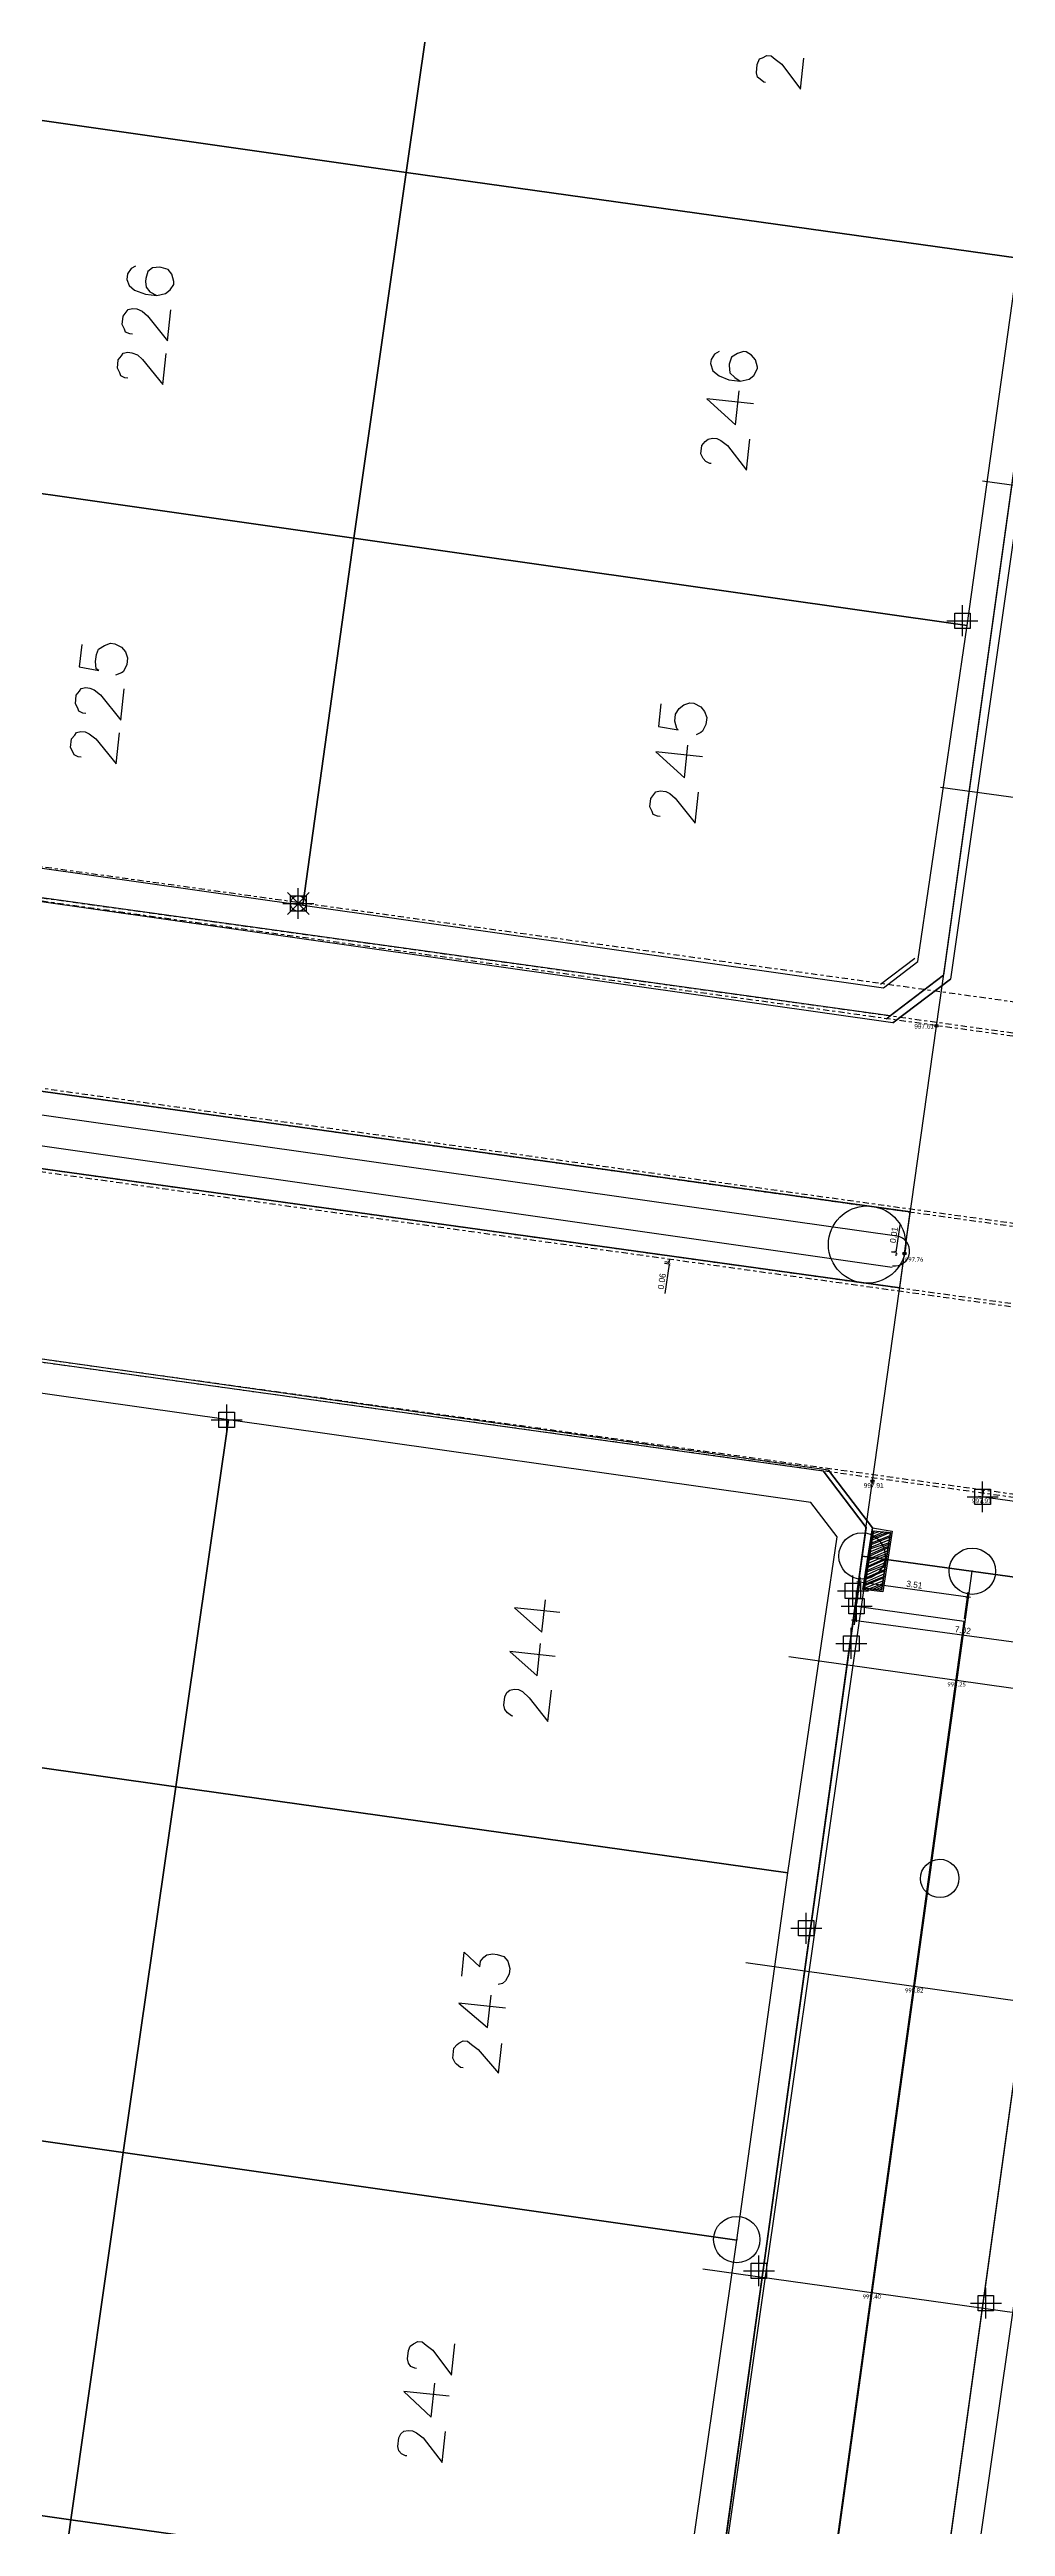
# Model space of a CAD drawing. Header units: metres. Extents: x 678 to 2349, y 417 to 1219.
# Drawn here: x 977.8 to 1008.7, y 990.7 to 1070.9 of the extents above; entities that cross this region are included whole.
import ezdxf

# ---------------------------------------------------------------- set-up
doc = ezdxf.new("R2010")
doc.units = ezdxf.units.M
doc.header["$PDMODE"] = 32
doc.header["$PDSIZE"] = 1.5
doc.linetypes.add('CENTRO1', pattern=[0.44000000000000006, 0.2, -0.08, 0.08, -0.08])
for name, color, linetype in [('12-CONDICIONES EXISTENTES', 2, 'Continuous'), ('C-ANNO-MATC-TEXT', 150, 'Continuous'), ('C-ROAD-PROF-TEXT', 11, 'Continuous'), ('PUNTOS V', 4, 'Continuous'), ('V-NODE', 1, 'Continuous')]:
    doc.layers.add(name, color=color, linetype=linetype)
doc.layers.add('PDF2_area escolar', color=7, linetype='Continuous', true_color=0x989898)
doc.layers.add('PDF_Geometry', color=7, linetype='Continuous', true_color=0x797979)
doc.styles.add('CITY2', font='stylu.ttf', dxfattribs={"height": 0.2})
doc.styles.get("Standard").update_dxf_attribs({"font": 'arial.ttf'})
doc.dimstyles.new('COTAS2', dxfattribs={"dimtxt": 0.02, "dimasz": 0.1, "dimexe": 0.15, "dimexo": 0.08, "dimgap": 0.05, "dimtad": 1, "dimzin": 0, "dimdsep": 46, "dimtxsty": 'CITY2', "dimblk": 'ARCHTICK', "dimcen": 1, "dimdle": 0.1, "dimclrd": 1, "dimclre": 1, "dimclrt": 2, "dimadec": 0, "dimazin": 0, "dimtfac": 1, "dimtofl": 0, "dimtmove": 0, "dimatfit": 3, "dimldrblk": 'ARCHTICK', "dimfxl": 0.18, "dimtolj": 1, "dimtzin": 0, "dimarcsym": 0})

# ---------------------------------------------------------------- blocks, each defined once
blk = doc.blocks.new('*U2558')
at = {"color": 0, "linetype": 'ByBlock', "lineweight": -2, "transparency": 16777216}
for p, q in [((-1, 0), (1, 0)), ((0, -1), (0, 1))]:
    blk.add_line(p, q, dxfattribs=at)
blk.add_lwpolyline([(-0.5, -0.5), (-0.5, 0.5), (0.5, 0.5), (0.5, -0.5)], close=True, dxfattribs=at)
blk = doc.blocks.new('*U2918', base_point=(985.819, 1043.236, 997.808))
at = {"layer": 'V-NODE', "color": 130, "lineweight": -2, "xscale": 0.5, "yscale": 0.5, "zscale": 0.5}
blk.add_blockref('*U2558', (985.819, 1043.236, 997.808), dxfattribs=at)
blk = doc.blocks.new('*U2921', base_point=(983.504, 1026.529, 998.561))
at = {"layer": 'V-NODE', "color": 130, "lineweight": -2, "xscale": 0.5, "yscale": 0.5, "zscale": 0.5}
blk.add_blockref('*U2558', (983.504, 1026.529, 998.561), dxfattribs=at)
blk = doc.blocks.new('*U3012')
at = {"color": 0, "linetype": 'ByBlock', "lineweight": -2, "transparency": 16777216}
for p, q in [((-0.7071067811865476, -0.7071067811865476), (0.7071067811865476, 0.7071067811865476)), ((-0.7071067811865476, 0.7071067811865476), (0.7071067811865476, -0.7071067811865476))]:
    blk.add_line(p, q, dxfattribs=at)
blk.add_circle((0, 0), 0.5, dxfattribs=at)
blk = doc.blocks.new('*U3033', base_point=(985.819, 1043.236, 997.808))
at = {"layer": 'V-NODE', "color": 50, "lineweight": -2, "xscale": 0.5, "yscale": 0.5, "zscale": 0.5}
blk.add_blockref('*U3012', (985.819, 1043.236, 997.808), dxfattribs=at)
blk = doc.blocks.new('base')
at = {"layer": 'PDF_Geometry', "lineweight": 25, "extrusion": (-0.0007874166417946805, 0.0633644376725456, 0.9979901442466627)}
for points, elevation in [([(-314.3552819679592, -197.288328509713), (-299.6011355210287, -195.6808180470181), (-292.7439177582637, -194.188423358189), (-282.662948257382, -192.1106340516308), (-274.4763597311322, -190.3610624671207), (-258.0365534531994, -185.1542219933494), (-248.0293833124518, -180.6098816317743), (-240.5388730459387, -177.7099154838506), (-228.6433763332012, -174.0422723837931), (-222.7333490577522, -172.7139865559868), (-217.3844782585458, -171.0398673987778), (-209.934716274275, -169.2478944648578), (-202.1600529677526, -164.759179990033), (-196.1955155376124, -160.284237653118), (-195.0726549845591, -159.8166968121014), (-178.094814639811, -157.4569346023494), (-154.2977462807728, -156.6143117616438), (-136.6673344922945, -154.6113964854389), (-124.4364601882693, -153.1635935482933), (-118.0655043404745, -151.4735015854369), (-100.7902966838343, -146.6455352535), (-80.95492233695109, -140.9667423377788), (-73.38455830766388, -139.3284122613087), (-61.69391873819029, -135.8215718879393), (-40.50438788576779, -131.6043129854339), (-37.7266973809482, -130.8724353794983), (-17.66112228271595, -129.4411323176498), (1.311326940559981, -127.4607918503023), (21.09219113275145, -124.9286554436886), (41.00632404127121, -122.8299135990616), (47.37618468792716, -123.4582366358462), (63.59242301410231, -123.186151339279), (81.4023688686827, -124.3117190987972), (85.63932086076117, -96.07220161470705), (88.70494628227688, -66.39317732569197), (92.81084049122336, -40.78101362330841), (97.16015998885986, -22.38567315100005), (100.5964250127508, -1.561781637611383), (102.4825201206243, 8.319847787536474), (109.6910061566435, 37.36063063676244), (117.5278049639873, 76.62006330413116), (126.2165255562537, 115.6377442808987), (131.5129944793656, 149.5923503001781), (134.6821642045726, 173.9726126092042), (136.9157149126355, 195.5905993530313), (139.9559967260671, 229.6779162226085), (141.5584555981193, 250.6763723351369), (142.6140777324096, 271.3697434005035), (143.2522986412805, 283.2101823579814), (147.0657642089188, 312.9382202650764), (152.5802840162566, 355.6306631493014), (153.5538003927352, 396.0415753157624), (150.869116329812, 418.0202524625785), (151.7766024087249, 438.638728966674), (150.9593231761023, 458.0275047451501), (151.7766024087249, 438.638728966674), (150.869116329812, 418.0202524625785), (153.5538003927352, 396.0415753157624), (152.5802840162566, 355.6306631493014), (147.0657642089188, 312.9382202650764), (143.2522986412805, 283.2101823579814), (142.6140777324096, 271.3697434005035), (141.5584555981193, 250.6763723351369), (139.9559967260671, 229.6779162226085), (136.9157149126355, 195.5905993530313), (134.6821642045726, 173.9726126092042), (131.5129944793656, 149.5923503001781), (126.2165255562537, 115.6377442808987), (117.5278049639873, 76.62006330413116), (109.6910061566435, 37.36063063676244), (102.4825201206243, 8.319847787536474), (100.5964250127508, -1.561781637611383), (97.16015998885986, -22.38567315100005), (92.81084049122336, -40.78101362330841), (88.70494628227688, -66.39317732569197), (85.63932086076117, -96.07220161470705), (81.4023688686827, -124.3117190987972), (63.59242301410231, -123.186151339279), (47.37618468792716, -123.4582366358462), (41.00632404127121, -122.8299135990616), (21.09219113275145, -124.9286554436886), (1.311326940559981, -127.4607918503023), (-17.66112228271595, -129.4411323176498), (-37.7266973809482, -130.8724353794983), (-40.50438788576779, -131.6043129854339), (-61.69391873819029, -135.8215718879393), (-73.38455830766388, -139.3284122613087), (-80.95492233695109, -140.9667423377788), (-100.7902966838343, -146.6455352535), (-118.0655043404745, -151.4735015854369), (-124.4364601882693, -153.1635935482933), (-136.6673344922945, -154.6113964854389), (-154.2977462807728, -156.6143117616438), (-178.094814639811, -157.4569346023494), (-195.0726549845591, -159.8166968121014), (-196.1955155376124, -160.284237653118), (-202.1600529677526, -164.759179990033), (-209.934716274275, -169.2478944648578), (-217.3844782585458, -171.0398673987778), (-222.7333490577522, -172.7139865559868), (-228.6433763332012, -174.0422723837931), (-240.5388730459387, -177.7099154838506), (-248.0293833124518, -180.6098816317743), (-258.0365534531994, -185.1542219933494), (-274.4763597311322, -190.3610624671207), (-282.662948257382, -192.1106340516308), (-292.7439177582637, -194.188423358189), (-299.6011355210287, -195.6808180470181), (-314.3552819679592, -197.288328509713), (-312.1778944817551, -178.4458316029707), (-309.1458369423215, -157.8978380592135), (-306.8759495529501, -132.8991505854866), (-305.8230654215067, -118.0018170192225), (-298.6426917927975, -78.80241157407607), (-291.0553418804041, -45.07743817465702), (-282.2520531148432, -15.11589338187745), (-275.644913971278, 10.47314791107899), (-270.3186795736881, 33.89796466241295), (-263.824992871361, 63.1639787960239), (-258.1496190100342, 86.40761867954808), (-284.4243546828334, 123.8876732260906)], 0.02550386025637508), ([(-118.8449991338209, -52.09940831934518), (-118.799291650077, -52.10491512141756), (-118.673182802989, -52.21285049512329), (-118.5872746375723, -52.26957158301054), (-118.558087560044, -52.4122008363147), (-118.5911283724769, -52.68644573878071), (-118.6588630645091, -52.86376887168348), (-118.75578483407, -52.89846275128506), (-118.9039208894461, -52.97335731255675), (-119.0410433406786, -52.95683690634051), (-119.1671521877676, -52.84890153263704), (-119.3791692002721, -52.6842450710427), (-119.9766726232812, -51.87032330005614), (-120.0978222688666, -52.87588794242664)], 0.02550386025638662), ([(-98.40441389411967, -46.400788863073), (-98.25627783874253, -46.32589430180063), (-98.14283566296612, -46.15407797096911), (-98.12080845467784, -45.97124803599191), (-98.19019621387791, -45.77740449687108), (-98.35650574263852, -45.61825483734933), (-98.71115200844827, -45.48278545328509), (-99.07681187840126, -45.43873103670877), (-99.36207038501047, -45.497105191764), (-99.515713242459, -45.61770723678089), (-99.62915541823564, -45.78952356761378), (-99.64016902238001, -45.88093853510102), (-99.57628806525166, -46.12048955796637), (-99.4556860202358, -46.27413241541595), (-99.23265540358639, -46.34737390951944), (-99.18694791984257, -46.35288071159182), (-98.95290369904983, -46.33470723820827), (-98.7992608416014, -46.21410519319138), (-98.72601934749629, -45.99107457654273), (-98.7150057433523, -45.89965960905526), (-98.73868601880851, -45.71132287200614), (-98.85928806382461, -45.55768001455678), (-99.07681187840126, -45.43873103670877)], 0.02550386025632179), ([(-98.27720984589278, -44.19030923713562), (-98.18579487840455, -44.20132284127946), (-98.0541792292442, -44.26355073124159), (-98.01948534964359, -44.36047250080122), (-97.94459078837168, -44.50860855617842), (-97.97763160080365, -44.78285345864309), (-98.08556697450857, -44.9089623057319), (-98.14228806239699, -44.99487047114766), (-98.28491731570125, -45.02405754867505), (-98.4220397669339, -45.00753714245858), (-98.59936289983867, -44.93980245042658), (-98.76567242859953, -44.78065279090688), (-99.4088833353528, -43.9612242178459), (-99.53003298093883, -44.96678886021822)], 0.02550386025611351), ([(-98.10649898165872, -42.77337724106708), (-98.01508401417003, -42.78439084521163), (-97.88346836501034, -42.84661873517147), (-97.8487744854095, -42.94354050473132), (-97.77387992413713, -43.09167656010853), (-97.80692073656968, -43.36592146257342), (-97.91485611027436, -43.49203030966201), (-97.97157719816302, -43.57793847507754), (-98.11420645146752, -43.60712555260675), (-98.25132890269983, -43.59060514639028), (-98.42865203560459, -43.52287045435691), (-98.59496156436532, -43.36372079483721), (-99.23817247111884, -42.54429222177691), (-99.35932211670429, -43.54985686414855)], 0.02550386025637419), ([(-117.2392033310534, -43.38965306532891), (-117.0910672756769, -43.31475850405722), (-116.9776250999004, -43.14294217322455), (-116.9611046936844, -43.00581972199142), (-117.0249856508123, -42.76626869912652), (-117.2370026633169, -42.60161223753491), (-117.5459414453819, -42.47164965554146), (-117.9116013153356, -42.42759523896468), (-118.1968598219445, -42.48596939402127), (-118.3505026793928, -42.6065714390368), (-118.4694516572417, -42.82409525361331), (-118.4749584593139, -42.86980273735897), (-118.4110775021855, -43.10935376022364), (-118.2904754571695, -43.26299661767118), (-118.1186591263369, -43.37643879344885), (-118.0272441588489, -43.3874523975927), (-117.8334006197281, -43.3180646383918), (-117.6340502785353, -43.20296939544842), (-117.5608087844309, -42.97993877879999), (-117.5553019823588, -42.93423129505501), (-117.5734754557421, -42.70018707426183), (-117.739784984503, -42.54103741474145), (-117.9116013153356, -42.42759523896468)], 0.02550386025632712), ([(-118.33178160544, -41.68140816000924), (-116.8234346418825, -41.86313262838804), (-117.7408904511016, -41.01066324289595), (-117.8730537008312, -42.1076428527555)], 0.02550386025612061), ([(-116.9412884185923, -39.76224144332323), (-116.8955809348485, -39.76774824539537), (-116.7639652856883, -39.82997613535522), (-116.683563922344, -39.93240470698813), (-116.6086693610719, -40.08054076236533), (-116.6417101735041, -40.35478566483046), (-116.749645547209, -40.48089451191927), (-116.8520741188413, -40.56129587526289), (-116.9947033721455, -40.59048295279004), (-117.1318258233782, -40.57396254657471), (-117.2634414725391, -40.51173465661418), (-117.4754584850436, -40.34707819502097), (-118.0729619080525, -39.53315642403351), (-118.1941115536383, -40.53872106640537)], 0.02550386025632312), ([(-96.51171678303557, -34.15503695453943), (-96.42360794988242, -33.42371721463244), (-97.05800592022875, -33.30091450187959), (-96.97209775481234, -33.35763558976705), (-96.95392428142783, -33.59167981056026), (-96.98145829178841, -33.82021722928062), (-97.04919298382121, -33.99754036218589), (-97.2485433250144, -34.11263560513062), (-97.44238686413456, -34.18202336433016), (-97.57950931536767, -34.16550295811415), (-97.79703312994431, -34.04655398026478), (-97.91763517496041, -33.89291112281678), (-97.98702293416048, -33.6990675836955), (-97.95948892380024, -33.47053016497469), (-97.84053994595143, -33.25300635039841), (-97.78932566013563, -33.21280566872649), (-97.59548212101441, -33.14341790952537)], 0.02550386025616591), ([(-96.61305015352924, -31.91702331824215), (-96.52163518604078, -31.92803692238647), (-96.39001953688053, -31.99026481234631), (-96.35532565728084, -32.08718658190752), (-96.28043109600834, -32.23532263728314), (-96.3134719084409, -32.50956753974916), (-96.4214072821457, -32.63567638683708), (-96.47812837003367, -32.72158455225352), (-96.62075762333805, -32.75077162978158), (-96.75788007457103, -32.73425122356512), (-96.8894957237314, -32.67202333360549), (-97.10151273623573, -32.50736687201205), (-97.74472364298938, -31.6879382989529), (-97.86587328857516, -32.69350294132339)], 0.02550386025631068), ([(-115.2170912385458, -31.99416987455122), (-115.1289824053924, -31.26285013464334), (-115.763380375739, -31.14004742189093), (-115.723179694067, -31.19126170770624), (-115.6592987369392, -31.43081273057296), (-115.6868327472993, -31.65935014929355), (-115.8002749230762, -31.83116648012644), (-115.9539177805246, -31.95176852514151), (-116.1477613196458, -32.02115628434286), (-116.284883770878, -32.00463587812639), (-116.5024075854543, -31.88568690027704), (-116.6230096304715, -31.73204404282948), (-116.6923973896708, -31.53820050370799), (-116.6648633793104, -31.30966308498763), (-116.5459144014624, -31.09213927040928), (-116.4947001156455, -31.05193858873761), (-116.3465640602694, -30.97704402746637)], 0.02550386025607665), ([(-96.44233928929505, -30.50009132217253), (-96.35092432180633, -30.51110492631638), (-96.21930867264658, -30.57333281627804), (-96.18461479304665, -30.67025458583788), (-96.10972023177428, -30.81839064121509), (-96.14276104420694, -31.09263554367998), (-96.25069641791137, -31.21874439076858), (-96.30741750579948, -31.30465255618411), (-96.45004675910397, -31.33383963371194), (-96.58716921033682, -31.31731922749503), (-96.71878485949709, -31.25509133753563), (-96.93080187200177, -31.09043487594219), (-97.57401277875552, -30.27100630288303), (-97.69516242434064, -31.27657094525513)], 0.02550386025608997), ([(-116.538206931653, -30.25839095887189), (-115.0298599680954, -30.44011542725002), (-115.9473157773143, -29.58764604175656), (-116.073972224972, -30.63891816787295)], 0.02550386025632845), ([(-115.1477137448059, -28.33922424218522), (-115.0562987773175, -28.35023784632908), (-114.9246831281567, -28.41246573628938), (-114.8899892485569, -28.50938750584923), (-114.8150946872845, -28.65752356122644), (-114.8481354997172, -28.93176846369086), (-114.9560708734215, -29.05787731077992), (-115.0127919613097, -29.14378547619545), (-115.155421214615, -29.17297255372465), (-115.338251149591, -29.15094534543604), (-115.4698667987519, -29.08871745547482), (-115.6361763275119, -28.92956779595513), (-116.2793872342656, -28.11013922289392), (-116.400536879851, -29.11570386526647)], 0.0255038602560882), ([(-122.5842819881156, -21.55416303784578), (-124.4681969591727, -22.95017329222611)], 0.02550386025639062), ([(-81.77357393813107, -19.97907392879555), (-122.465353541187, -13.63906088029588)], 0.02550386025611406), ([(-120.3303366080113, -7.079758029992192), (-121.7263468623909, -5.195843058935333), (-110.8233750329625, 64.90182139727015), (-108.9449668639783, 66.25212416790485), (-70.52204104191469, 60.32457367424177), (-69.12603078753537, 58.4406587031848), (-80.02900261696361, -11.65700575302045), (-81.90741078594797, -13.00730852365559)], 0.02550386025633233), ([(-121.7263468623909, -5.195843058935333), (-122.3607448327374, -5.073040346182472), (-122.0325373761498, -3.11863214932792), (-121.3926326037315, -3.195727378336707), (-121.7263468623909, -5.195843058935333), (-120.3303366080113, -7.079758029992192), (-81.90741078594797, -13.00730852365559), (-80.02900261696361, -11.65700575302045)], 0.02550386025638085), ([(-121.7610407419911, -5.098921289375488), (-121.4438468895479, -3.235928060008512), (-121.992336694478, -3.169846435143346), (-122.3095305469213, -5.032839664510663), (-121.6767856437422, -4.784475705237655)], 0.02550386025637064), ([(-121.6657720395982, -4.693060737749969), (-122.298516942777, -4.941424697021497)], 0.02550386025630658), ([(-121.7335067316308, -4.870383870654786), (-122.218115579433, -5.043853268654859)], 0.02550386025627954), ([(-121.7390135337031, -4.916091354398739), (-122.0809931282006, -5.060373674871204)], 0.02550386025631063), ([(-121.7500271378471, -5.007506321886319), (-121.9438706769676, -5.076894081087329)], 0.02550386025632778), ([(-121.7555339399193, -5.053213805631756), (-121.806748225735, -5.093414487303336)], 0.02550386025633739), ([(-121.5721564043729, -3.916033514098467), (-122.1591938238077, -4.169904275443737)], 0.02550386025636023), ([(-121.5776632064451, -3.961740997842649), (-122.1647006258794, -4.215611759187472)], 0.02550386025637841), ([(-121.5886768105892, -4.053155965331378), (-122.1757142300235, -4.307026726675292)], 0.02550386025609552), ([(-121.5996904147331, -4.1445709328193), (-122.1812210320957, -4.352734210420842)], 0.02550386025611515), ([(-121.6051972168051, -4.190278416563357), (-122.1922346362395, -4.444149177908064)], 0.02550386025636381), ([(-121.6162108209496, -4.281693384052648), (-122.2032482403837, -4.535564145395996)], 0.02550386025608797), ([(-121.6217176230214, -4.327400867796152), (-122.2087550424559, -4.58127162914132)], 0.0255038602560933), ([(-121.6327312271656, -4.418815835285669), (-122.2654761303449, -4.667179794556501)], 0.02550386025614643), ([(-121.6437448313099, -4.51023080277335), (-122.2709829324169, -4.712887278300919)], 0.02550386025609425), ([(-121.6492516333819, -4.555938286517194), (-122.2819965365609, -4.804302245789861)], 0.02550386025611034), ([(-121.6602652375264, -4.647353254006124), (-122.2930101407048, -4.895717213277421)], 0.02550386025638052), ([(-121.4438468895479, -3.235928060008527), (-122.0765917927262, -3.484292019280053)], 0.02550386025616891), ([(-121.4548604936924, -3.327343027496078), (-122.0876053968703, -3.575706986769442)], 0.02550386025632731), ([(-121.4603672957643, -3.373050511241633), (-122.0931121989427, -3.621414470513053)], 0.02550386025633777), ([(-121.5170883836523, -3.458958676657061), (-122.1041258030867, -3.712829438002222)], 0.02550386025636836), ([(-121.5281019877961, -3.550373644144878), (-122.1151394072308, -3.804244405490156)], 0.02550386025609264), ([(-121.5336087898685, -3.596081127890185), (-122.1206462093026, -3.849951889233988)], 0.02550386025634499), ([(-121.5446223940124, -3.687496095377766), (-122.1316598134468, -3.941366856723154)], 0.02550386025637538), ([(-121.5556359981568, -3.778911062867059), (-122.1371666155189, -3.987074340466785)], 0.02550386025615919), ([(-121.5611428002289, -3.82461854661066), (-122.1481802196634, -4.078489307954685)], 0.02550386025633702), ([(-121.5809693407803, -3.21940765379216), (-122.0655781885821, -3.392877051792467)], 0.02550386025635273), ([(-121.7180917920127, -3.202887247576269), (-122.0600713865101, -3.347169568048395)], 0.02550386025631315), ([(-111.5792957366444, -2.569563947447794), (-110.1166562568309, -2.745781613753984), (-110.9939113843775, -1.944526514078353), (-111.1205678320351, -2.995798640194062)], 0.02550386025634416), ([(-121.8095067595011, -3.191873643431852), (-122.003350298622, -3.26126140263126)], 0.0255038602563637), ([(-121.9466292107342, -3.175353237215952), (-121.9978434965502, -3.215553918887528)], 0.0255038602563456), ([(-111.4085848724105, -1.152631951379617), (-109.9459453925968, -1.328849617685811), (-110.823200520143, -0.5275945180085887), (-110.949856967801, -1.578866644124519)], 0.02550386025638422), ([(-110.0180916855629, 0.7665347653069523), (-109.9723842018191, 0.761027963234808), (-109.8462753547309, 0.6530925895309987), (-109.7658739913867, 0.5506640178976334), (-109.7366869138582, 0.408034764594056), (-109.7697277262905, 0.1337898621280269), (-109.8319556162511, 0.002174212968650297), (-109.9343841878838, -0.07822715037643722), (-110.0770134411882, -0.1074142279041632), (-110.2141358924208, -0.09089382168793028), (-110.3457515415817, -0.02866593172806884), (-110.5522617520141, 0.1816980136092121), (-111.155271977095, 0.9499123008525969), (-111.2764216226807, -0.05565234151812506)], 0.02550386025637736), ([(-108.2625067602513, 9.180017908570866), (-108.3561223954763, 8.402990684919587), (-108.8550509817584, 8.88043966348187), (-108.8770781900467, 8.697609728504782), (-108.9850135637507, 8.571500881416409), (-109.0874421353828, 8.491099518072343), (-109.2757788724321, 8.46741924261712), (-109.4129013236645, 8.483939648833012), (-109.6359319403136, 8.557181142937514), (-109.7565339853298, 8.710824000386765), (-109.8204149424579, 8.950375023251432), (-109.7983877341697, 9.133204958227038), (-109.6794387563207, 9.350728772805136), (-109.5770101846883, 9.431130136148516), (-109.434380931384, 9.460317213676358)], 0.02550386025631246), ([(-109.6662244844399, 10.23018456808806), (-108.1578775208818, 10.04846009970993), (-109.0808401321728, 10.85522200145749), (-109.2074965798305, 9.803949875341559)], 0.02550386025615725), ([(-108.2757312975924, 12.14935128477327), (-108.1843163301041, 12.13833768062942), (-108.0582074830162, 12.03040230692505), (-108.0180068013433, 11.97918802110904), (-107.9431122400711, 11.83105196573206), (-107.9816598545755, 11.51109957952367), (-108.08959522828, 11.38499073243439), (-108.1408095140971, 11.34479005076306), (-108.2889455694735, 11.26989548949011), (-108.4260680207057, 11.28641589570577), (-108.5521768677945, 11.39435126941141), (-108.7641938802992, 11.55900773100349), (-109.412911589125, 12.33272882032018), (-109.5285544326383, 11.37287166169204)], 0.02550386025633755), ([(-106.6402008167281, 21.87568478530596), (-106.5944933329835, 21.87017798323403), (-106.4628776838233, 21.80795009327395), (-106.3824763204789, 21.70552152164036), (-106.3532892429511, 21.56289226833713), (-106.3863300553838, 21.28864736587088), (-106.4485579453437, 21.15703171671104), (-106.5509865169765, 21.07663035336618), (-106.6991225723528, 21.00173579209506), (-106.8362450235851, 21.01825619831118), (-106.9623538706743, 21.126191572015), (-107.1743708831786, 21.29084803360855), (-107.7718743061875, 22.10476980459567), (-107.8930239517735, 21.09920516222369)], 0.02550386025634643), ([(-107.6892722751066, 22.79038206075937), (-106.2266327952937, 22.61416439445307), (-107.0983811207683, 23.46112697787231), (-107.2305443704978, 22.36414736801276)], 0.02550386025633045), ([(-106.2987790882599, 24.70954877744411), (-106.2530716045151, 24.70404197537184), (-106.121455955355, 24.6418140854121), (-106.0410545920109, 24.53938551378), (-106.0118675144831, 24.39675626047494), (-106.0449083269154, 24.12251135801062), (-106.1071362168755, 23.99089570884965), (-106.2095647885078, 23.91049434550569), (-106.3521940418126, 23.88130726797672), (-106.4893164930449, 23.89782767419329), (-106.6209321422054, 23.96005556415474), (-106.8329491547104, 24.12471202574659), (-107.4304525777194, 24.93863379673518), (-107.5516022233047, 23.93306915436286)], 0.02550386025607931)]:
    blk.add_lwpolyline(points, dxfattribs=dict(at, elevation=elevation))
for points, elevation in [([(-138.5755594630554, -126.1879641306944), (-140.2441615527327, -124.6421750192292), (-124.4681969591727, -22.95017329222611), (-122.5842819881156, -21.55416303784578), (-84.12115548437995, -27.53292781732723), (-82.77085271374456, -29.41133598631182), (-95.9151032519651, -114.2631571549079), (-97.51210664924518, -115.9719599262573)], 0.02550386025636975), ([(-107.1967609137563, -49.3293944879558), (-109.045403608264, -61.20948652653498), (-89.29095769437465, -64.28505088197558), (-87.44231499986714, -52.40495884339638)], 0.02550386025616769), ([(-126.9567136297187, -46.29953761625766), (-128.7998495221547, -58.13392217109482), (-109.045403608264, -61.20948652653497), (-107.1967609137563, -49.32939448795578)], 0.02550386025630491), ([(-105.3536250213213, -37.49500993311862), (-107.1967609137563, -49.32939448795578), (-87.44231499986714, -52.40495884339636), (-85.5991791074312, -40.57057428855921)], 0.02550386025638351), ([(-125.1537784189549, -34.41393877560633), (-126.9567136297187, -46.29953761625767), (-107.1967609137563, -49.3293944879558), (-105.3536250213213, -37.49500993311863)], 0.02550386025606599), ([(-103.5506898105575, -25.60941109246729), (-105.3536250213213, -37.49500993311863), (-85.5991791074312, -40.57057428855922), (-83.91739354225375, -29.69054009027975), (-84.75059425322344, -28.52362512064995)], 0.02550386025615192), ([(-123.4262853700325, -23.53941137939764), (-125.1537784189549, -34.41393877560655), (-105.3536250213213, -37.49500993311862), (-103.5506898105575, -25.60941109246751), (-122.3050778841478, -22.70070386635472)], 0.02550386025637308), ([(-99.09236026899833, 2.928031569544748), (-100.9410029635064, -8.952060469036137), (-82.18661488991613, -11.86076769514688), (-81.01969992028685, -11.02756698417794), (-79.33791435510825, -0.1475327858971105)], 0.025503860256307), ([(-118.8523129849603, 5.957888441240137), (-120.5798060338826, -4.916638954967298), (-119.7410985208404, -6.037846440852914), (-100.9410029635064, -8.952060469036137), (-99.09236026899833, 2.928031569544748)], 0.025503860256364), ([(-121.992336694478, -3.169846435143346), (-121.4438468895479, -3.235928060008512), (-121.7610407419911, -5.098921289375488), (-122.3095305469213, -5.032839664510663)], 0.02550386025633694), ([(-97.24922437656288, 14.7624161243803), (-99.09236026899833, 2.928031569544734), (-79.33791435510825, -0.1475327858971249), (-77.49477846267256, 11.68685176894004)], 0.02550386025606866), ([(-117.0493777741963, 17.84348728189283), (-118.8523129849603, 5.957888441240137), (-99.09236026899833, 2.928031569544748), (-97.24922437656288, 14.76241612438032)], 0.02550386025633977), ([(-95.40058168205485, 26.64250816296178), (-97.24922437656288, 14.76241612438032), (-77.49477846267256, 11.68685176894005), (-75.6461357681657, 23.56694380751959)], 0.02550386025635198), ([(-115.2062418817606, 29.67787183672851), (-117.0493777741963, 17.84348728189282), (-97.24922437656288, 14.7624161243803), (-95.40058168205485, 26.64250816296176)], 0.02550386025616103), ([(-144.0636369299814, 34.17474899279259), (-145.8665721407443, 22.28915015214102), (-126.1066194247826, 19.25929328044427), (-124.2634835323469, 31.09367783528018)], 0.02550386025638218), ([(-93.60315327336312, 38.48239951986903), (-95.40058168205485, 26.64250816296178), (-75.6461357681657, 23.56694380751959), (-73.80299987572988, 35.40132836235663)], 0.02550386025634754), ([(-113.3575991872538, 41.55796387530953), (-115.2062418817606, 29.67787183672852), (-95.40058168205485, 26.64250816296178), (-93.60315327336312, 38.48239951986903)], 0.02550386025630447)]:
    blk.add_lwpolyline(points, close=True, dxfattribs=dict(at, elevation=elevation))
at = {"layer": 'PDF_Geometry', "lineweight": 25, "extrusion": (-0.0007874166417946805, 0.0633644376725456, 0.9979901442466627), "elevation": 0.02550386025608553}
blk.add_lwpolyline([(-122.4774095861508, -13.68425105005593, 0.9999880576315903), (-122.6322106705162, -14.6391187205956), (-81.93492426538862, -20.93342428535051)], format="xyb", dxfattribs=at)
blk = doc.blocks.new('_ArchTick')
at = {"color": 0, "linetype": 'ByBlock', "const_width": 0.15}
blk.add_lwpolyline([(-0.5, -0.5), (0.5, 0.5)], dxfattribs=at)
blk = doc.blocks.new('*D4328')
at = {"layer": 'Defpoints', "color": 0, "transparency": 16777216}
for p in [(1010.045974979805, 1038.77572098905, 996.877), (1007.738541557656, 1024.073729778112, 996.877), (1008.991997195083, 1023.895317745576)]:
    blk.add_point(p, dxfattribs=at)
at = {"layer": 'PUNTOS V', "color": 1, "lineweight": -2, "transparency": 16777216}
blk.add_line((1011.102978923048, 1038.726279031125), (1008.977905610455, 1023.796315587808), dxfattribs=at)
at = {"layer": 'PUNTOS V', "color": 1, "linetype": 'Continuous', "lineweight": -2, "transparency": 16777216}
for p, q in [((1010.125176706019, 1038.764447721347), (1011.237390575071, 1038.606139496415)), ((1007.81774328387, 1024.062456510409), (1009.140500431735, 1023.874180368633))]:
    blk.add_line(p, q, dxfattribs=at)
at = {"layer": 'PUNTOS V', "color": 1, "lineweight": -2, "transparency": 16777216, "xscale": 0.1, "yscale": 0.1, "zscale": 0.1}
for p, rotation in [((1011.08888733842, 1038.627276873357), 81.8991542209361), ((1008.991997195083, 1023.895317745576), 261.8991542209362)]:
    blk.add_blockref('_ArchTick', p, dxfattribs=dict(at, rotation=rotation))
at = {"layer": 'PUNTOS V', "color": 2, "transparency": 16777216, "insert": (1009.8875179967, 1031.283063959222), "char_height": 0.2, "attachment_point": 5, "rotation": 81.89915422093613, "style": 'CITY2'}
blk.add_mtext('\\A1;14.88', dxfattribs=at)
blk = doc.blocks.new('*D4815')
at = {"layer": '12-CONDICIONES EXISTENTES', "color": 1, "linetype": 'Continuous', "lineweight": -2, "transparency": 16777216}
for p, q in [((997.8084531556306, 1031.565392071828), (997.660258914559, 1031.586031442431)), ((997.8164266537065, 1031.622643163385), (997.6682324126349, 1031.643282533988))]:
    blk.add_line(p, q, dxfattribs=at)
at = {"layer": '12-CONDICIONES EXISTENTES', "color": 1, "lineweight": -2, "transparency": 16777216}
for p, q in [((997.8088249809382, 1031.565340286818), (997.6759734224978, 1030.611443181261)), ((997.8167984790141, 1031.622591378375), (997.8305925827561, 1031.721635422628))]:
    blk.add_line(p, q, dxfattribs=at)
at = {"layer": 'Defpoints', "color": 0, "transparency": 16777216}
for p in [(997.8088249809382, 1031.565340286818), (997.8956618891089, 1031.611607880391, 996.877), (997.887688391033, 1031.554356788835, 996.877)]:
    blk.add_point(p, dxfattribs=at)
at = {"layer": '12-CONDICIONES EXISTENTES', "color": 1, "lineweight": -2, "transparency": 16777216, "xscale": 0.1, "yscale": 0.1, "zscale": 0.1}
for p, rotation in [((997.8088249809382, 1031.565340286818), 82.07127957640967), ((997.8167984790141, 1031.622591378375), 262.0712795764097)]:
    blk.add_blockref('_ArchTick', p, dxfattribs=dict(at, rotation=rotation))
at = {"layer": '12-CONDICIONES EXISTENTES', "color": 2, "transparency": 16777216, "insert": (997.5756161277172, 1031.010654833927), "char_height": 0.2, "attachment_point": 5, "rotation": 82.07127957640967, "style": 'CITY2'}
blk.add_mtext('\\A1;0.06', dxfattribs=at)
blk = doc.blocks.new('*D4817')
at = {"layer": '12-CONDICIONES EXISTENTES', "color": 1, "lineweight": -2, "transparency": 16777216}
for p, q in [((1005.156840304224, 1031.948967526384), (1005.28068247446, 1032.831388485028)), ((1005.154944829148, 1031.935461570127), (1005.141046669064, 1031.836432073783))]:
    blk.add_line(p, q, dxfattribs=at)
at = {"layer": '12-CONDICIONES EXISTENTES', "color": 1, "linetype": 'Continuous', "lineweight": -2, "transparency": 16777216}
for p, q in [((1005.116187428318, 1031.940900924875), (1005.006400584631, 1031.956308810253)), ((1005.118082903395, 1031.954406881133), (1005.008296059707, 1031.96981476651))]:
    blk.add_line(p, q, dxfattribs=at)
at = {"layer": 'Defpoints', "color": 0, "transparency": 16777216}
for p in [(1005.156840304224, 1031.948967526384), (1005.195411025394, 1031.929782396808, 996.877), (1005.19730650047, 1031.943288353065, 996.877)]:
    blk.add_point(p, dxfattribs=at)
at = {"layer": '12-CONDICIONES EXISTENTES', "color": 1, "lineweight": -2, "transparency": 16777216, "xscale": 0.1, "yscale": 0.1, "zscale": 0.1}
for p, rotation in [((1005.154944829148, 1031.935461570127), 82.01107982775339), ((1005.156840304224, 1031.948967526384), 262.0110798277533)]:
    blk.add_blockref('_ArchTick', p, dxfattribs=dict(at, rotation=rotation))
at = {"layer": '12-CONDICIONES EXISTENTES', "color": 2, "transparency": 16777216, "insert": (1005.080563002332, 1032.510553285254), "char_height": 0.2, "attachment_point": 5, "rotation": 82.01107982775335, "style": 'CITY2'}
blk.add_mtext('\\A1;0.01', dxfattribs=at)
blk = doc.blocks.new('*U4907')
at = {"color": 0, "linetype": 'ByBlock', "lineweight": -2, "transparency": 16777216}
for p, q in [((-1, 0), (1, 0)), ((0, -1), (0, 1))]:
    blk.add_line(p, q, dxfattribs=at)
blk.add_lwpolyline([(-0.5, -0.5), (-0.5, 0.5), (0.5, 0.5), (0.5, -0.5)], close=True, dxfattribs=at)
blk = doc.blocks.new('*D5299')
at = {"layer": '12-CONDICIONES EXISTENTES', "color": 1, "linetype": 'Continuous', "lineweight": -2, "transparency": 16777216}
for p, q in [((1003.864216378447, 1020.415730122327), (1003.792601304978, 1019.889291199594)), ((1010.818216378447, 1019.469730122328), (1010.746601304978, 1018.943291199594))]:
    blk.add_line(p, q, dxfattribs=at)
at = {"layer": '12-CONDICIONES EXISTENTES', "color": 1, "lineweight": -2, "transparency": 16777216}
blk.add_line((1003.713733248299, 1020.051401747171), (1010.86590794248, 1019.078442693289), dxfattribs=at)
at = {"layer": 'Defpoints', "color": 0, "transparency": 16777216}
for p in [(1003.875, 1020.495, 998.4290000000001), (1010.829, 1019.549, 998.432), (1010.76682059539, 1019.09192222023)]:
    blk.add_point(p, dxfattribs=at)
at = {"layer": '12-CONDICIONES EXISTENTES', "color": 1, "lineweight": -2, "transparency": 16777216, "xscale": 0.1, "yscale": 0.1, "zscale": 0.1}
for p, rotation in [((1003.81282059539, 1020.03792222023), 172.2532185186701), ((1010.76682059539, 1019.09192222023), 352.2532185186701)]:
    blk.add_blockref('_ArchTick', p, dxfattribs=dict(at, rotation=rotation))
at = {"layer": '12-CONDICIONES EXISTENTES', "color": 2, "transparency": 16777216, "insert": (1007.311105617067, 1019.721387379582), "char_height": 0.2, "attachment_point": 5, "rotation": 352.2532185186701, "style": 'CITY2'}
blk.add_mtext('\\A1;7.02', dxfattribs=at)
blk = doc.blocks.new('*D5300')
at = {"layer": '12-CONDICIONES EXISTENTES', "color": 1, "lineweight": -2, "transparency": 16777216}
blk.add_line((1003.884871634288, 1021.29533774092), (1007.559805503225, 1020.786455574849), dxfattribs=at)
at = {"layer": '12-CONDICIONES EXISTENTES', "color": 1, "linetype": 'Continuous', "lineweight": -2, "transparency": 16777216}
for p, q in [((1003.885973200347, 1020.574243857012), (1004.004501206203, 1021.430203472385)), ((1007.362797426753, 1020.092794691807), (1007.481325432609, 1020.94875430718))]:
    blk.add_line(p, q, dxfattribs=at)
at = {"layer": 'Defpoints', "color": 0, "transparency": 16777216}
for p in [(1003.875, 1020.494999999999), (1007.46075068196, 1020.800172075282), (1007.351824226406, 1020.013550834795)]:
    blk.add_point(p, dxfattribs=at)
at = {"layer": '12-CONDICIONES EXISTENTES', "color": 1, "lineweight": -2, "transparency": 16777216, "xscale": 0.1, "yscale": 0.1, "zscale": 0.1}
for p, rotation in [((1003.983926455554, 1021.281621240487), 172.1161697057077), ((1007.46075068196, 1020.800172075282), 352.1161697057076)]:
    blk.add_blockref('_ArchTick', p, dxfattribs=dict(at, rotation=rotation))
at = {"layer": '12-CONDICIONES EXISTENTES', "color": 2, "transparency": 16777216, "insert": (1005.743505759762, 1021.193757245899), "char_height": 0.2, "attachment_point": 5, "rotation": 352.11616970570765, "style": 'CITY2'}
blk.add_mtext('\\A1;3.51', dxfattribs=at)

msp = doc.modelspace()

# ---------------------------------------------------------------- linework, layer by layer
for p, q in [((1005.609955963669, 1033.255076561208, 997.203), (964.0464405150984, 1039.03595402378, 997.203)), ((964.0464405150984, 1039.03595402378, 997.203), (1005.609955963669, 1033.255076561208, 997.203)), ((963.703253381699, 1036.579813754639, 997.203), (1005.268312884444, 1030.798721536702, 997.203)), ((1005.268312884443, 1030.798721536691, 997.203), (963.703253381699, 1036.579813754639, 997.203)), ((1005.268312884444, 1030.798721536702, 997.203), (1005.609955963669, 1033.255076561208, 997.203))]:
    msp.add_line(p, q)
for points, elevation in [([(1006.690729491973, 1040.912778096749), (1004.95631608963, 1039.605669770919), (966.4348597471221, 1044.963441277793), (965.1226540989079, 1046.738257706344), (977.0949999999999, 1131.955), (978.5758814704159, 1133.58750781252), (1019.535991412831, 1144.071671660599), (1020.870630911668, 1142.902792052872)], 1997.107), ([(994.4659364191111, 952.8996244172085), (992.6215059107366, 951.5113610966526), (954.1814065020873, 956.9260878547334), (952.8217631440161, 958.7245304303115), (962.4787558388582, 1027.816435367957), (962.6225852781683, 1028.845629724002), (964.4784747992231, 1030.212310329394), (1002.795852205477, 1024.88292321952), (1004.179576401608, 1023.048410304428)], 1003.431), ([(1043.301251914526, 946.8865792466187), (1040.588382100039, 944.8053410303307), (1002.982014692234, 950.062907803346), (1001.598086658931, 951.9135039467404), (1011.309681358736, 1022.047518864445), (1013.162704346152, 1023.441045619634), (1051.689049898376, 1018.082594095155), (1052.997201747201, 1016.342443565732)], 1003.234976400559)]:
    msp.add_lwpolyline(points, close=True, dxfattribs=dict(elevation=elevation))
for points, elevation in [([(1043.301251914526, 946.8865792466187), (1040.588382100039, 944.8053410303305), (1002.982014692234, 950.062907803346), (1001.597883550136, 951.9120363855577), (1011.309681358736, 1022.047518864445), (1013.162704346152, 1023.441045619634)], 1003.234976400559), ([(1004.139448078442, 970.3421320128895), (1011.183157290202, 1021.133815033398), (1004.051210159113, 1022.121403064588), (996.979414042506, 971.2773107046008), (1004.139448078442, 970.3421320128895)], 1003.431), ([(1004.051210159113, 1022.121403064588), (1011.183157290202, 1021.133815033398)], 997.203), ([(998.2738111407649, 954.1536855202411), (1007.617183724658, 1021.627609048993)], 1003.431)]:
    msp.add_lwpolyline(points, dxfattribs=dict(elevation=elevation))
msp.add_circle((1004.21524798668, 1032.199023496146, 2001.659), 1.25)
for p in [(1004.051210159113, 1022.121403064588, 997.203), (1007.617183724658, 1021.627609048993, 997.203)]:
    msp.add_point(p)
at = {"layer": '12-CONDICIONES EXISTENTES', "color": 1}
for points, elevation in [([(1001.654239786927, 952.3199638083925), (1011.390385698277, 1022.630331803319), (1013.880813845004, 1040.338456836037), (1028.254548001374, 1143.727596461635)], 2001.659), ([(994.5222926558376, 953.307551839582), (1004.259486611015, 1023.625488368077), (1006.750186154996, 1041.335543163962), (1020.870630911668, 1142.902792052872)], 2001.659), ([(1007.948670164005, 1056.912054619916), (1017.065670164005, 1055.658054619916)], 994.107), ([(1006.586046846335, 1047.005326719437), (1015.703046846335, 1045.751326719437)], 994.107), ([(1004.646, 1040.629), (1005.757, 1041.464)], 1997.107), ([(1004.826952120356, 1039.508177027222), (1006.690729491973, 1040.912778096749)], 1997.107), ([(1004.179576401608, 1023.048410304428), (1002.795852205477, 1024.88292321952)], 1998.199), ([(1007.916922319497, 1023.781975335729), (1007.987666499363, 1024.285)], 2001.659), ([(998.0882662213822, 952.8137578239872), (1007.351824226406, 1020.013550834795)], 2001.659), ([(1001.678789565688, 1018.865377185482), (1012.449993501372, 1017.353705901871)], 996.877), ([(1000.288972380424, 1008.96242771618), (1011.060176316108, 1007.450756432569)], 996.877), ([(998.8991551951608, 999.0594782468779), (1009.670359130845, 997.5478069632674)], 996.877)]:
    msp.add_lwpolyline(points, dxfattribs=dict(at, elevation=elevation))
at = {"layer": '12-CONDICIONES EXISTENTES', "color": 1, "linetype": 'CENTRO1', "elevation": 997.203}
for points in [[(960.3122560181337, 1046.824632003576), (1160.555401191474, 1018.973737475674)], [(960.2003217372632, 1045.729611780205), (1160.403865954721, 1017.884225166417)], [(960.4946019318862, 1039.630925457427), (1159.577310117888, 1011.941430752289)], [(960.4807637356647, 1039.531887544094), (1159.563534187274, 1011.84238417872)], [(960.1237382731504, 1036.976709380104), (1159.208115177436, 1009.286982580645)], [(960.1375764693718, 1037.075747293437), (1159.221891108049, 1009.386029154213)], [(959.293446499861, 1031.034434580128), (1158.381559340602, 1003.344188166516)]]:
    msp.add_lwpolyline(points, dxfattribs=at)
at = {"layer": '12-CONDICIONES EXISTENTES', "color": 7, "linetype": 'CENTRO1', "true_color": 0xffffff, "elevation": 997.203}
for points in [[(960.1993139408332, 1045.830714554111), (1160.417641885335, 1017.983271739986)], [(959.2796083036395, 1030.935396666795), (1158.367783409988, 1003.245141592947)]]:
    msp.add_lwpolyline(points, dxfattribs=at)
at = {"layer": '12-CONDICIONES EXISTENTES', "color": 1}
msp.add_lwpolyline([(1003.875, 1020.495), (1007.351824226406, 1020.013550834795)], dxfattribs=at)
for centre in [(1006.458814077214, 1039.279155776318, 996.877), (1005.424791994804, 1031.911362210514, 2001.659), (1004.388645152528, 1024.543866842542, 996.877)]:
    msp.add_circle(centre, 0.05, dxfattribs=at)
at = {"layer": 'PDF_Geometry', "lineweight": 25, "extrusion": (-0.0007874166417946805, 0.0633644376725456, 0.9979901442466627)}
msp.add_circle((-1019.058120280628, -933.7584085878276, 1060.760059697806), 0.6215010844625735, dxfattribs=at)
at = {"layer": 'PUNTOS V', "color": 2}
msp.add_point((1000, 1000, 1000), dxfattribs=at)

# ---------------------------------------------------------------- block references
at = {"layer": 'C-ANNO-MATC-TEXT', "lineweight": -2, "xscale": 0.5, "yscale": 0.5, "zscale": 0.5}
for p in [(1007.297, 1052.386, 997.676), (1007.952, 1024.035, 997.908), (1003.756, 1020.996, 998.172), (1003.875, 1020.495, 998.4290000000001), (1003.704, 1019.293, 998.431), (1002.246, 1010.076, 998.801), (1000.716, 998.9889999999998, 999.5840000000001), (1008.057, 997.9439999999997, 999.5150000000001)]:
    msp.add_blockref('*U4907', p, dxfattribs=at)
at = {"layer": 'PDF2_area escolar'}
msp.add_blockref('base', (882.736, 1016.336, 999.038), dxfattribs=at)
at = {"layer": 'V-NODE'}
for name, p in [('*U2918', (985.8189999999997, 1043.236, 997.808)), ('*U3033', (985.8189999999997, 1043.236, 997.808)), ('*U2921', (983.5039999999997, 1026.529, 998.561))]:
    msp.add_blockref(name, p, dxfattribs=at)

# ---------------------------------------------------------------- texts
at = {"layer": 'C-ROAD-PROF-TEXT', "color": 11, "linetype": 'Continuous', "lineweight": -3, "char_height": 0.15, "attachment_point": 8, "rotation": 0.5711076705277119}
for s, insert in [('{\\C2;997.61}', (1006.061958050277, 1039.186595099968, 996.877)), ('{\\fCalibri|b0|i0|c0|p34;\\H0.91667x;\\C256;997.76}', (1005.733764289041, 1031.642368620473, 1995.065720524159)), ('{\\C2;997.91}', (1004.428266017598, 1024.32914578278, 996.877)), ('{\\C2;997.91}', (1007.923964420863, 1023.832048015656, 2001.659)), ('{\\fCalibri|b0|i0|c0|p34;\\H0.91667x;\\C256;998.25}', (1007.108982939779, 1017.89644684195, 3004.296)), ('{\\fCalibri|b0|i0|c0|p34;\\H0.91667x;\\C256;998.82}', (1005.737330588934, 1007.990948051446, 3004.296)), ('{\\fCalibri|b0|i0|c0|p34;\\H0.91667x;\\C256;999.40}', (1004.365678238088, 998.0854492609427, 3004.296))]:
    msp.add_mtext(s, dxfattribs=dict(at, insert=insert))

# ---------------------------------------------------------------- dimensions: what is measured, and where the dimension line sits
at = {"layer": '12-CONDICIONES EXISTENTES', "color": 1}
for p1, p2, distance, picture, middle in [((1005.195411025394, 1031.929782396808, 996.877), (1005.19730650047, 1031.943288353065, 996.877), 0.04086277093148127, '*D4817', (1005.080563002332, 1032.510553285254)), ((997.8956618891089, 1031.611607880392, 996.877), (997.887688391033, 1031.554356788835, 996.877), -0.07962458589978208, '*D4815', (997.5756161277172, 1031.010654833927)), ((1003.875, 1020.495), (1007.351824226406, 1020.013550834795), 0.7941271615459198, '*D5300', (1005.743505759762, 1021.193757245899)), ((1003.875, 1020.495, 998.4290000000001), (1010.829, 1019.549, 998.432), -0.4612877357106978, '*D5299', (1007.311105617067, 1019.721387379582))]:
    dim = msp.add_aligned_dim(p1=p1, p2=p2, distance=distance, dimstyle='COTAS2', dxfattribs=at)
    dim.commit()
    dim.dimension.update_dxf_attribs({"geometry": picture, "text_midpoint": middle})
at = {"layer": 'PUNTOS V', "color": 1}
dim = msp.add_linear_dim(base=(1008.991997195083, 1023.895317745576), p1=(1010.045974979805, 1038.77572098905, 996.877), p2=(1007.738541557656, 1024.073729778112, 996.877), angle=81.89915422093614, dimstyle='COTAS2', override={"dimtmove": 1}, dxfattribs=at)
dim.commit()
dim.dimension.update_dxf_attribs({"geometry": '*D4328', "text_midpoint": (1009.8875179967, 1031.283063959222)})

doc.saveas('drawing.dxf')
